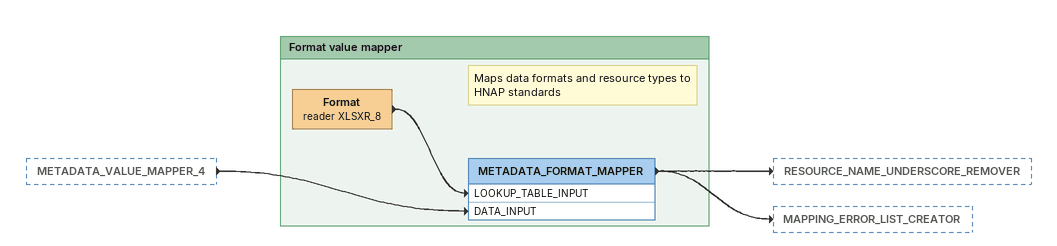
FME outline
METADATA_VALUE_MAPPER_4 [outside]
    -> METADATA_FORMAT_MAPPER [DATA_INPUT]

Bookmark: Format value mapper
Format (reader XLSXR_8)
    -> METADATA_FORMAT_MAPPER [LOOKUP_TABLE_INPUT]
Note: Maps data formats and resource types to HNAP standards
METADATA_FORMAT_MAPPER
    -> RESOURCE_NAME_UNDERSCORE_REMOVER
    -> MAPPING_ERROR_LIST_CREATOR
